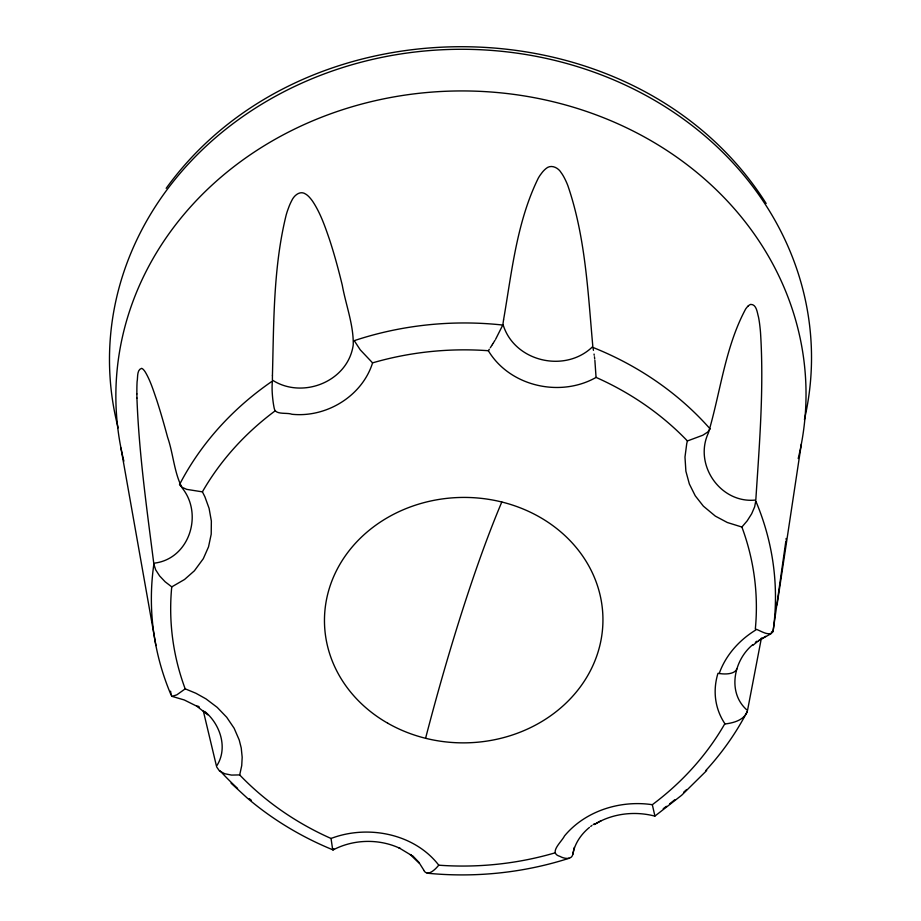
<?xml version="1.0" encoding="UTF-8"?>
<svg xmlns="http://www.w3.org/2000/svg" width="921" height="921" viewBox="0 0 921 921"><rect width="100%" height="100%" fill="white"/><g stroke="black" fill="none" stroke-linecap="round" stroke-linejoin="round"><path stroke-width="1.38" d="M786.05 539.326L786.131 538.486M785.866 541.041L773.076 631.207L771.487 631.956M777.059 604.901L801.339 444.106M761.414 637.988L747.507 710.494C726.922 693.122 733.577 660.311 752.802 644.642M574.255 847.47L572.793 854.607C574.485 843.786 581.059 834.219 589.463 827.403M593.458 350.337L592.94 347.436A312.058 275.022 -0.7 0 1 710.16 428.944L707.685 432.076L702.838 435.219L687.388 440.975L686.744 443.634L684.982 457.058L685.892 471.253L689.357 483.997L695.24 495.786L703.391 506.17L715.341 516.117L727.325 522.506L741.889 527.031L747.173 520.86L751.663 513.791L754.667 506.792L755.761 501.001A312.058 275.022 -0.7 0 1 772.984 631.818C768.828 637.033 760.216 630.263 755.324 628.997A292.832 258.064 -0.7 0 0 741.889 527.031M216.723 767.043L219.474 770.935L224.701 773.721L231.562 775.091L239.702 774.906L241.728 765.604L242.177 757.212L241.233 747.967L239.207 739.954L234.13 728.246L226.704 717.263L217.195 707.363L205.982 698.878L195.931 693.271L185.225 688.85L176.809 694.848L171.974 696.345L184.292 699.972L197.485 706.534M502.762 325.067L495.648 339.193M333.839 848.759L333.195 849.876C353.652 839.146 379.107 838.547 400.036 848.379L398.989 847.827L411.722 855.505L410.213 854.561L418.986 862.989M488.475 350.544L488.349 350.728A291.957 257.304 -0.7 0 0 372.591 362.862C362.103 396.237 326.322 417.858 291.911 414.266C286.753 412.228 275.068 415.336 274.182 408.153C273.79 406.149 273.433 404.135 273.157 402.109C272.236 395.155 271.73 388.098 272.374 381.087A312.058 275.022 -0.7 0 0 179.526 484.596M572.551 855.402C570.583 860.041 563.606 858.499 559.922 856.369C548.179 853.007 561.511 842.047 564.492 835.957C585.376 810.745 620.432 799.946 652.321 804.701A292.832 258.064 -0.7 0 0 724.666 724.021C733.081 723.031 744.11 720.326 747.322 711.38A312.058 275.022 -0.7 0 1 705.785 770.566M495.026 340.217L492.988 343.521M492.735 343.924L492.09 344.949M491.837 345.352L490.317 347.735M489.327 349.243L488.717 350.176M166.171 188.321C306.302 -5.595 637.332 -0.173 766.157 203.495M554.5 853.007A291.957 257.304 -0.7 0 1 438.741 865.187C435.702 868.975 428.104 876.884 424.086 870.921M706.695 770.543L681.678 795.237L654.866 816.121C634.627 810.825 612.12 813.45 594.241 824.571M748.082 306.06L746.804 307.464A186.192 56.503 65.9 0 0 745.619 309.065C725.069 347.344 720.579 391.909 708.376 432.985C693.467 464.794 720.602 503.948 755.807 500.022C759.399 444.348 764.073 388.409 760.516 332.619A193.295 58.437 66.1 0 0 760.251 329.557L760.136 328.521A140.153 42.401 66.1 0 0 759.86 325.976L759.664 324.353A77.479 23.486 66 0 0 758.812 318.678A49.584 15.012 66 0 0 758.478 317.008C757.189 312.68 756.648 304.298 750.719 304.39A70.652 21.436 66 0 0 748.105 306.106M755.37 642.363L756.705 641.269M752.745 645.437L759.088 640.371L771.418 633.498M590.695 826.425L591.961 825.469M593.262 824.537L594.598 823.627M758.49 640.74L765.731 636.296M595.311 823.961L601.263 820.634M687.411 440.952A291.957 257.304 -0.7 0 0 596.083 377.414C560.29 397.745 509.82 386.498 488.349 350.728M239.679 774.918A291.957 257.304 -0.7 0 0 331.019 838.467C367.548 824.514 414.243 833.424 438.741 865.141M569.132 858.257C523.485 872.947 474.856 877.897 427.16 873.189L427.16 873.189M333.114 849.899L332.769 849.784C301.708 837.074 272.593 819.632 247.035 797.862L231.079 783.207M171.928 696.322L171.133 695.125A312.058 275.022 -0.7 0 1 153.853 564.205L153.876 564.17M197.992 706.119L199.397 707.121M196.806 706.165L207.72 714.811M412.746 855.874L418.756 862.148L423.879 870.241M204.669 711.38C220.269 724.159 228.373 748.37 216.493 766.237L203.334 711M372.602 362.897L360.249 349.842L354.263 340.678M332.688 849.703L331.03 838.432M179.56 484.699L181.921 487.244L186.744 489.373L202.424 491.86L204.899 496.81L209.09 508.357L211.358 521.067L211.208 534.192L208.526 546.867L203.322 558.656L194.389 570.801L184.545 579.482L171.778 586.873L165.124 581.773L159.609 575.924L155.672 569.834L153.888 564.297M652.321 804.701L654.9 816.006M120.927 447.928L155.937 645.552M594.045 354.067L594.218 355.253M170.592 691.187L171.03 694.411M594.425 356.749L594.54 357.613M594.598 358.05L594.701 358.948M594.874 360.341L596.06 377.449M136.93 398.068C138.979 453.408 146.773 508.346 153.749 563.215C189.012 559.461 203.541 514.712 182.335 488.199C174.15 472.98 173.355 453.846 167.622 437.348C164.237 424.823 160.703 412.332 156.685 399.99C153.393 390.527 150.445 380.764 145.311 372.084A193.295 41.088 -78.4 0 0 144.585 371.036L144.355 370.703A140.153 29.794 -78.4 0 0 143.745 369.966L143.354 369.54A77.479 16.463 -78.4 0 0 141.949 368.492A49.584 10.534 -78.4 0 0 141.535 368.377C136.642 369.885 137.977 377.575 137.091 381.685A70.652 14.966 -78.5 0 0 136.872 389.664L136.849 393.946M425.583 738.285A363.634 48.801 -76.1 0 1 501.807 502.003M202.39 491.849A291.957 257.293 -0.7 0 1 274.769 411.146M185.19 688.862A291.957 257.304 -0.7 0 1 171.743 586.873M719.232 673.493A81.439 67.59 -22.9 0 1 755.945 629.895M724.988 723.837A81.439 68.004 -17.9 0 1 717.966 673.309M736.788 668.911A23.129 10.476 17.9 0 1 718.633 673.401M136.941 398.045A186.192 39.338 -78.5 0 1 136.872 393.912M686.663 789.539A312.058 275.022 -0.7 0 1 683.762 792.141M674.748 799.773A312.058 275.022 -0.7 0 1 669.579 803.883M666.424 806.312A312.058 275.022 -0.7 0 1 663.224 808.696M251.341 800.314A312.058 275.022 -0.7 0 1 249.338 798.668M237.583 788.399A312.058 275.022 -0.7 0 1 220.142 770.9M354.194 340.666A312.058 275.022 -0.7 0 1 502.716 325.044M123.875 461.156A345.087 304.126 -0.7 0 1 460.488 90.937A345.087 304.126 -0.7 0 1 798.208 458.531M118.141 427.862A351.016 309.352 -0.7 0 1 456.77 49.308A351.016 309.352 -0.7 0 1 804.424 419.573M272.432 375.457L272.409 380.12C302.687 399.599 348.15 381.49 353.238 344.891C353.687 325.021 345.789 304.77 342.255 285.107C338.514 269.772 334.427 254.507 329.499 239.506C325.044 226.52 320.508 213.304 312.944 201.757A193.295 95.151 -33.7 0 0 311.689 199.995L311.252 199.431A140.153 68.994 -33.7 0 0 310.135 198.073L309.41 197.255A77.479 38.141 -33.8 0 0 306.624 194.711A49.584 24.407 -33.8 0 0 305.726 194.124C300.154 190.083 293.926 195.563 291.681 200.72A70.652 34.756 -33.8 0 0 288.676 207.501L287.317 211.243A186.192 91.536 -33.9 0 0 286.189 214.95C273.249 267.309 273.859 321.89 272.432 375.457M503.568 319.794L502.947 324.192C513.883 361.792 565.379 373.638 592.825 346.492C587.955 292.521 585.56 237.065 567.773 185.397A193.295 102.335 18.9 0 0 566.703 182.807L566.323 181.955A140.153 74.21 18.9 0 0 565.344 179.848L564.688 178.536A77.479 41.054 18.8 0 0 562.144 174.069A49.584 26.26 18.8 0 0 561.269 172.849C558.299 167.576 550.908 163.961 545.854 168.693A70.652 37.439 18.7 0 0 541.859 172.883L539.971 175.416A186.192 98.639 18.7 0 0 538.313 178.098C516.681 222.076 511.823 272.109 503.568 319.794M387.799 723.238A139.244 122.723 -0.7 0 0 602.748 626.245A139.244 122.723 -0.7 0 0 400.531 510.948A139.244 122.723 -0.7 0 0 387.799 723.238"/></g></svg>
